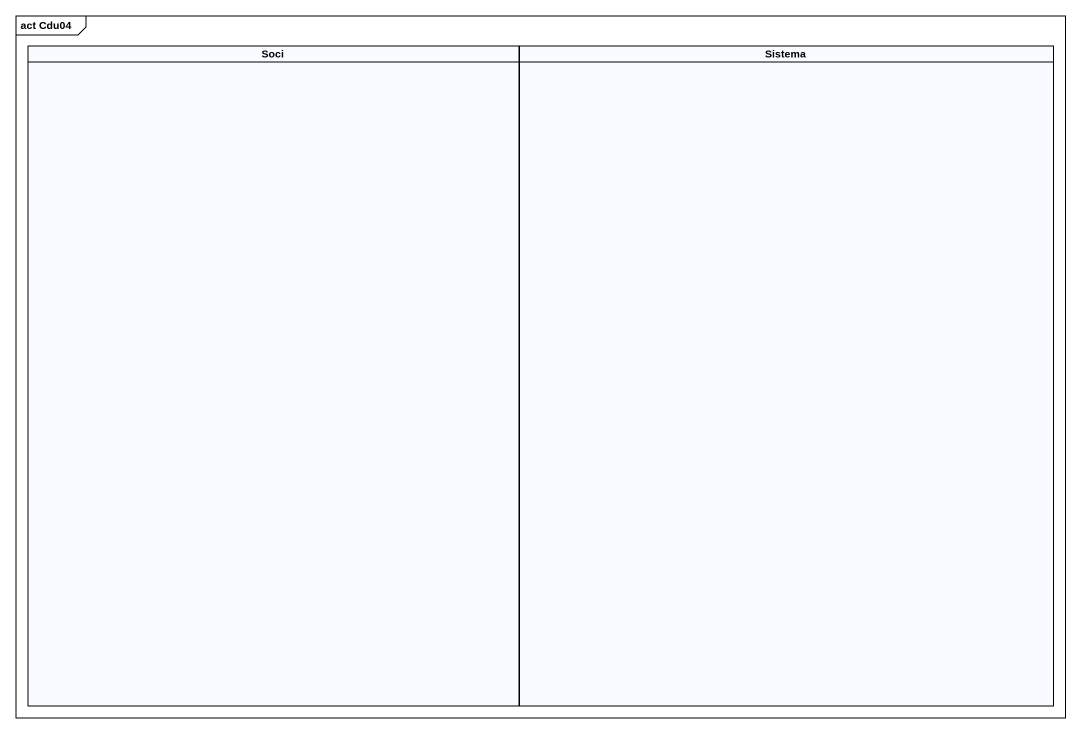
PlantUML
@startuml
mainframe act Cdu04
hide empty description
state Soci <<partition>>
state Sistema <<partition>>
@enduml
